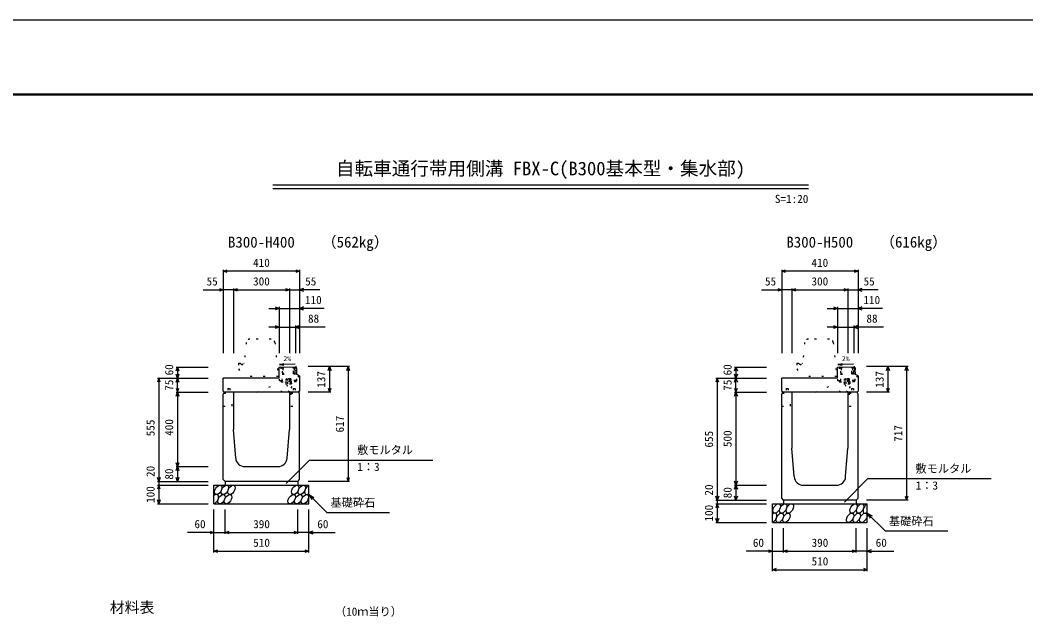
# Model space of a CAD drawing. Units: millimetres, scale not verified. Extents: x -12600 to 12600, y -5940 to 5940.
# Drawn here: x 1403 to 6807, y 2729 to 5940 of the extents above; entities that cross this region are included whole.
import ezdxf
from ezdxf.enums import TextEntityAlignment as Align

# ---------------------------------------------------------------- set-up
doc = ezdxf.new("R2010")
doc.units = ezdxf.units.MM
doc.header["$LTSCALE"] = 40
doc.linetypes.add('DOTTED', pattern=[1.75, 0.25, -1.5])
for name, color, linetype, lineweight in [('0-0_DIM', 7, 'Continuous', 25), ('0-1_Defpoints', 5, 'Continuous', 25), ('0-2_HATCH', 6, 'DOTTED', 25), ('0-5_OUTLINE', 3, 'Continuous', 25), ('0-6_OUTLINE2', 4, 'DOTTED', 25), ('0-7_TXT', 7, 'Continuous', 25), ('0-8_WAKU', 3, 'Continuous', 25)]:
    doc.layers.add(name, color=color, linetype=linetype, lineweight=lineweight)
doc.styles.add('ＭＳ ゴシック', font='')
doc.styles.get('ＭＳ ゴシック').set_extended_font_data('MS Gothic')

msp = doc.modelspace()

# ---------------------------------------------------------------- linework, layer by layer
at = {"layer": '0-0_DIM'}
for p, q in [((2495, 4598.96), (2495, 4151.46)), ((2905, 4598.96), (2905, 4151.46)), ((5495, 4598.96), (5495, 4151.46)), ((5905, 4598.96), (5905, 4151.46)), ((2905, 4591.46), (2495, 4591.46)), ((5905, 4591.46), (5495, 4591.46)), ((2386.62, 4491.46), (2495, 4491.46)), ((2550, 4491.46), (2495, 4491.46)), ((2550, 4498.96), (2550, 4151.46)), ((2550, 4491.46), (2850, 4491.46)), ((2850, 4498.96), (2850, 4151.46)), ((2850, 4491.46), (2905, 4491.46)), ((3013.38, 4491.46), (2905, 4491.46)), ((5386.62, 4491.46), (5495, 4491.46)), ((5550, 4491.46), (5495, 4491.46)), ((5550, 4498.96), (5550, 4151.46)), ((5550, 4491.46), (5850, 4491.46)), ((5850, 4498.96), (5850, 4151.46)), ((5850, 4491.46), (5905, 4491.46)), ((6013.38, 4491.46), (5905, 4491.46)), ((2740, 4391.46), (2795, 4391.46)), ((2795, 4398.96), (2795, 4151.46)), ((2795, 4391.46), (2905, 4391.46)), ((3036.52, 4391.46), (2905, 4391.46)), ((5740, 4391.46), (5795, 4391.46)), ((5795, 4398.96), (5795, 4151.46)), ((5795, 4391.46), (5905, 4391.46)), ((6036.52, 4391.46), (5905, 4391.46)), ((2795, 4291.46), (2740, 4291.46)), ((2795, 4291.46), (2883, 4291.46)), ((2883, 4298.96), (2883, 4151.46)), ((3041.78, 4291.46), (2883, 4291.46)), ((5795, 4291.46), (5740, 4291.46)), ((5795, 4291.46), (5883, 4291.46)), ((5883, 4298.96), (5883, 4151.46)), ((6041.78, 4291.46), (5883, 4291.46)), ((2241.5, 4076.46), (2414, 4076.46)), ((2249, 4076.46), (2249, 4016.46)), ((3173.5, 4078.46), (2951, 4078.46)), ((3066, 4078.46), (3066, 3941.46)), ((3166, 4078.46), (3166, 3461.46)), ((5241.5, 4076.46), (5414, 4076.46)), ((5249, 4076.46), (5249, 4016.46)), ((6173.5, 4078.46), (5951, 4078.46)), ((6066, 4078.46), (6066, 3941.46)), ((6166, 4078.46), (6166, 3361.46)), ((2141.5, 4016.46), (2414, 4016.46)), ((2149, 4016.46), (2149, 3461.46)), ((2249, 3941.46), (2249, 4016.46)), ((5141.5, 4016.46), (5414, 4016.46)), ((5149, 4016.46), (5149, 3361.46)), ((5249, 3941.46), (5249, 4016.46)), ((2241.5, 3941.46), (2414, 3941.46)), ((2249, 3941.46), (2249, 3541.46)), ((3073.5, 3941.46), (2951, 3941.46)), ((5241.5, 3941.46), (5414, 3941.46)), ((5249, 3941.46), (5249, 3441.46)), ((6073.5, 3941.46), (5951, 3941.46)), ((2832.11, 3450.65), (2958.34, 3576.89)), ((2958.34, 3576.89), (3619.81, 3576.89)), ((2241.5, 3541.46), (2414, 3541.46)), ((2249, 3541.46), (2249, 3461.46)), ((2141.5, 3461.46), (2414, 3461.46)), ((2149, 3461.46), (2149, 3441.46)), ((3173.5, 3461.46), (2951, 3461.46)), ((5832.11, 3350.65), (5958.34, 3476.89)), ((5958.34, 3476.89), (6619.81, 3476.89)), ((2141.5, 3441.46), (2414, 3441.46)), ((2149, 3441.46), (2149, 3341.46)), ((5241.5, 3441.46), (5414, 3441.46)), ((5249, 3441.46), (5249, 3361.46)), ((2955, 3391.46), (3050.76, 3295.71)), ((2955, 3391.46), (2980.98, 3376.46)), ((2955, 3391.46), (2970, 3365.48)), ((5141.5, 3361.46), (5414, 3361.46)), ((5149, 3361.46), (5149, 3341.46)), ((6173.5, 3361.46), (5951, 3361.46)), ((2141.5, 3341.46), (2414, 3341.46)), ((2445, 3080.1), (2445, 3311.46)), ((2505, 3180.1), (2505, 3311.46)), ((2895, 3180.1), (2895, 3311.46)), ((2955, 3080.1), (2955, 3311.46)), ((5141.5, 3341.46), (5414, 3341.46)), ((5149, 3341.46), (5149, 3241.46)), ((3050.76, 3295.71), (3388.31, 3295.71)), ((5955, 3291.46), (6050.76, 3195.71)), ((5955, 3291.46), (5980.98, 3276.46)), ((5955, 3291.46), (5970, 3265.48)), ((5141.5, 3241.46), (5414, 3241.46)), ((5445, 2980.1), (5445, 3211.46)), ((5505, 3080.1), (5505, 3211.46)), ((5895, 3080.1), (5895, 3211.46)), ((5955, 2980.1), (5955, 3211.46)), ((6050.76, 3195.71), (6388.31, 3195.71)), ((2445, 3187.6), (2303.21, 3187.6)), ((2445, 3187.6), (2505, 3187.6)), ((2505, 3187.6), (2895, 3187.6)), ((2955, 3187.6), (2895, 3187.6)), ((2955, 3187.6), (3096.79, 3187.6)), ((2445, 3087.6), (2955, 3087.6)), ((5445, 3087.6), (5303.21, 3087.6)), ((5445, 3087.6), (5505, 3087.6)), ((5505, 3087.6), (5895, 3087.6)), ((5955, 3087.6), (5895, 3087.6)), ((5955, 3087.6), (6096.79, 3087.6)), ((5445, 2987.6), (5955, 2987.6))]:
    msp.add_line(p, q, dxfattribs=at)
for points in [[(2516.14, 4583.77), (2495, 4591.46), (2516.14, 4599.16)], [(2883.86, 4599.16), (2905, 4591.46), (2883.86, 4583.77)], [(5516.14, 4583.77), (5495, 4591.46), (5516.14, 4599.16)], [(5883.86, 4599.16), (5905, 4591.46), (5883.86, 4583.77)], [(2473.86, 4499.16), (2495, 4491.46), (2473.86, 4483.77)], [(2571.14, 4483.77), (2550, 4491.46), (2571.14, 4499.16)], [(2828.86, 4499.16), (2850, 4491.46), (2828.86, 4483.77)], [(2926.14, 4499.16), (2905, 4491.46), (2926.14, 4483.77)], [(5473.86, 4499.16), (5495, 4491.46), (5473.86, 4483.77)], [(5571.14, 4483.77), (5550, 4491.46), (5571.14, 4499.16)], [(5828.86, 4499.16), (5850, 4491.46), (5828.86, 4483.77)], [(5926.14, 4499.16), (5905, 4491.46), (5926.14, 4483.77)], [(2773.86, 4399.16), (2795, 4391.46), (2773.86, 4383.77)], [(2926.14, 4399.16), (2905, 4391.46), (2926.14, 4383.77)], [(5773.86, 4399.16), (5795, 4391.46), (5773.86, 4383.77)], [(5926.14, 4399.16), (5905, 4391.46), (5926.14, 4383.77)], [(2773.86, 4299.16), (2795, 4291.46), (2773.86, 4283.77)], [(2904.14, 4299.16), (2883, 4291.46), (2904.14, 4283.77)], [(5773.86, 4299.16), (5795, 4291.46), (5773.86, 4283.77)], [(5904.14, 4299.16), (5883, 4291.46), (5904.14, 4283.77)], [(2241.3, 4055.32), (2249, 4076.46), (2256.7, 4055.32)], [(3058.3, 4057.32), (3066, 4078.46), (3073.7, 4057.32)], [(3158.3, 4057.32), (3166, 4078.46), (3173.7, 4057.32)], [(5241.3, 4055.32), (5249, 4076.46), (5256.7, 4055.32)], [(6058.3, 4057.32), (6066, 4078.46), (6073.7, 4057.32)], [(6158.3, 4057.32), (6166, 4078.46), (6173.7, 4057.32)], [(2156.7, 3995.32), (2149, 4016.46), (2141.3, 3995.32)], [(2256.7, 4037.61), (2249, 4016.46), (2241.3, 4037.61)], [(2241.3, 3995.32), (2249, 4016.46), (2256.7, 3995.32)], [(5156.7, 3995.32), (5149, 4016.46), (5141.3, 3995.32)], [(5256.7, 4037.61), (5249, 4016.46), (5241.3, 4037.61)], [(5241.3, 3995.32), (5249, 4016.46), (5256.7, 3995.32)], [(2241.3, 3962.61), (2249, 3941.46), (2256.7, 3962.61)], [(3058.3, 3962.61), (3066, 3941.46), (3073.7, 3962.61)], [(5241.3, 3962.61), (5249, 3941.46), (5256.7, 3962.61)], [(6058.3, 3962.61), (6066, 3941.46), (6073.7, 3962.61)], [(2241.3, 3920.32), (2249, 3941.46), (2256.7, 3920.32)], [(5241.3, 3920.32), (5249, 3941.46), (5256.7, 3920.32)], [(2256.7, 3562.61), (2249, 3541.46), (2241.3, 3562.61)], [(2241.3, 3520.32), (2249, 3541.46), (2256.7, 3520.32)], [(2156.7, 3482.61), (2149, 3461.46), (2141.3, 3482.61)], [(2256.7, 3482.61), (2249, 3461.46), (2241.3, 3482.61)], [(3158.3, 3482.61), (3166, 3461.46), (3173.7, 3482.61)], [(5256.7, 3462.61), (5249, 3441.46), (5241.3, 3462.61)], [(2156.7, 3420.32), (2149, 3441.46), (2141.3, 3420.32)], [(5241.3, 3420.32), (5249, 3441.46), (5256.7, 3420.32)], [(2156.7, 3362.61), (2149, 3341.46), (2141.3, 3362.61)], [(5156.7, 3382.61), (5149, 3361.46), (5141.3, 3382.61)], [(5256.7, 3382.61), (5249, 3361.46), (5241.3, 3382.61)], [(6158.3, 3382.61), (6166, 3361.46), (6173.7, 3382.61)], [(5156.7, 3320.32), (5149, 3341.46), (5141.3, 3320.32)], [(5156.7, 3262.61), (5149, 3241.46), (5141.3, 3262.61)], [(2423.86, 3195.29), (2445, 3187.6), (2423.86, 3179.9)], [(2526.14, 3179.9), (2505, 3187.6), (2526.14, 3195.29)], [(2873.86, 3195.29), (2895, 3187.6), (2873.86, 3179.9)], [(2976.14, 3195.29), (2955, 3187.6), (2976.14, 3179.9)], [(2466.14, 3079.9), (2445, 3087.6), (2466.14, 3095.29)], [(2933.86, 3095.29), (2955, 3087.6), (2933.86, 3079.9)], [(5423.86, 3095.29), (5445, 3087.6), (5423.86, 3079.9)], [(5526.14, 3079.9), (5505, 3087.6), (5526.14, 3095.29)], [(5873.86, 3095.29), (5895, 3087.6), (5873.86, 3079.9)], [(5976.14, 3095.29), (5955, 3087.6), (5976.14, 3079.9)], [(5466.14, 2979.9), (5445, 2987.6), (5466.14, 2995.29)], [(5933.86, 2995.29), (5955, 2987.6), (5933.86, 2979.9)]]:
    msp.add_lwpolyline(points, dxfattribs=at)
at = {"layer": '0-1_Defpoints'}
msp.add_lwpolyline([(-4200, -5940), (12600, -5940), (12600, 5940), (-4200, 5940)], close=True, dxfattribs=at)
at = {"layer": '0-2_HATCH'}
for p, q in [((2883.93, 3998.28), (2882.28, 4078.26)), ((5883.93, 3998.28), (5882.28, 4078.26)), ((2805.84, 4001.68), (2796.84, 4001.49)), ((2883.8, 4004.28), (2805.82, 4002.68)), ((2812.32, 4002.81), (2811.46, 4044.8)), ((2811.6, 4037.8), (2876.59, 4039.14)), ((2835.5, 4012.66), (2833.04, 4010.74)), ((2833.19, 4003.24), (2833.04, 4010.74)), ((2859.43, 4003.78), (2833.19, 4003.24)), ((2833.43, 4011.09), (2835.5, 4012.66)), ((2856.74, 4013.1), (2835.5, 4012.66)), ((2839.44, 4003.37), (2839.28, 4010.87)), ((2853.19, 4003.65), (2853.03, 4011.15)), ((2858.87, 4011.61), (2856.74, 4013.1)), ((2859.43, 4003.78), (2859.28, 4011.28)), ((2876.44, 4046.14), (2877.31, 4004.15)), ((2883.82, 4003.28), (2889.82, 4003.4)), ((2889.82, 4003.4), (2889.14, 4036.65)), ((5805.84, 4001.68), (5796.84, 4001.49)), ((5883.8, 4004.28), (5805.82, 4002.68)), ((5812.32, 4002.81), (5811.46, 4044.8)), ((5811.6, 4037.8), (5876.59, 4039.14)), ((5835.5, 4012.66), (5833.04, 4010.74)), ((5833.19, 4003.24), (5833.04, 4010.74)), ((5859.43, 4003.78), (5833.19, 4003.24)), ((5833.43, 4011.09), (5835.5, 4012.66)), ((5856.74, 4013.1), (5835.5, 4012.66)), ((5839.44, 4003.37), (5839.28, 4010.87)), ((5853.19, 4003.65), (5853.03, 4011.15)), ((5858.87, 4011.61), (5856.74, 4013.1)), ((5859.43, 4003.78), (5859.28, 4011.28)), ((5876.44, 4046.14), (5877.31, 4004.15)), ((5883.82, 4003.28), (5889.82, 4003.4)), ((5889.82, 4003.4), (5889.14, 4036.65)), ((2829.94, 3997.17), (2862.93, 3997.85)), ((2832.87, 3983.23), (2832.61, 3995.73)), ((2860.58, 3983.8), (2832.87, 3983.23)), ((2839.54, 3995.87), (2839.8, 3983.37)), ((2853.39, 3996.15), (2853.65, 3983.66)), ((2860.32, 3996.3), (2860.58, 3983.8)), ((2862.93, 3997.85), (2862.96, 3996.35)), ((5829.94, 3997.17), (5862.93, 3997.85)), ((5832.87, 3983.23), (5832.61, 3995.73)), ((5860.58, 3983.8), (5832.87, 3983.23)), ((5839.54, 3995.87), (5839.8, 3983.37)), ((5853.39, 3996.15), (5853.65, 3983.66)), ((5860.32, 3996.3), (5860.58, 3983.8)), ((5862.93, 3997.85), (5862.96, 3996.35))]:
    msp.add_line(p, q, dxfattribs=at)
at = {"layer": '0-2_HATCH', "linetype": 'Continuous'}
for p, q in [((2888.6, 4063.02), (2889.14, 4036.65)), ((5888.6, 4063.02), (5889.14, 4036.65))]:
    msp.add_line(p, q, dxfattribs=at)
at = {"layer": '0-2_HATCH'}
for points in [[(2796.84, 4001.49), (2795.3, 4076.48), (2804.3, 4076.66)], [(2804.3, 4076.66), (2805.94, 3996.68), (2883.93, 3998.28)], [(2811.46, 4044.8), (2812.46, 4044.82), (2811.96, 4068.82), (2810.96, 4068.8), (2810.82, 4075.79), (2875.8, 4077.13)], [(2815.82, 4075.9), (2815.96, 4068.9), (2814.96, 4068.88), (2815.45, 4044.88), (2816.45, 4044.9), (2816.6, 4037.91)], [(2871.59, 4039.04), (2871.44, 4046.04), (2872.44, 4046.06), (2871.95, 4070.05), (2870.95, 4070.03), (2870.81, 4077.03)], [(2875.8, 4077.13), (2875.95, 4070.13), (2874.95, 4070.11), (2875.44, 4046.12), (2876.44, 4046.14)], [(2888.6, 4063.02), (2888.28, 4078.39), (2882.28, 4078.26)], [(5796.84, 4001.49), (5795.3, 4076.48), (5804.3, 4076.66)], [(5804.3, 4076.66), (5805.94, 3996.68), (5883.93, 3998.28)], [(5811.46, 4044.8), (5812.46, 4044.82), (5811.96, 4068.82), (5810.96, 4068.8), (5810.82, 4075.79), (5875.8, 4077.13)], [(5815.82, 4075.9), (5815.96, 4068.9), (5814.96, 4068.88), (5815.45, 4044.88), (5816.45, 4044.9), (5816.6, 4037.91)], [(5871.59, 4039.04), (5871.44, 4046.04), (5872.44, 4046.06), (5871.95, 4070.05), (5870.95, 4070.03), (5870.81, 4077.03)], [(5875.8, 4077.13), (5875.95, 4070.13), (5874.95, 4070.11), (5875.44, 4046.12), (5876.44, 4046.14)], [(5888.6, 4063.02), (5888.28, 4078.39), (5882.28, 4078.26)], [(2862.96, 3996.35), (2829.97, 3995.67), (2829.94, 3997.17)], [(5862.96, 3996.35), (5829.97, 3995.67), (5829.94, 3997.17)]]:
    msp.add_lwpolyline(points, dxfattribs=at)
for centre, radius, start, end in [((2836.23, 4007.52), 4.53, 47.57461, 134.78335), ((2846.53, 3992.73), 19.53, 70.56972, 111.78823), ((2856.22, 4007.93), 4.53, 47.57461, 134.78335), ((5836.23, 4007.52), 4.53, 47.57461, 134.78335), ((5846.53, 3992.73), 19.53, 70.56972, 111.78823), ((5856.22, 4007.93), 4.53, 47.57461, 134.78335), ((2846.72, 3983.51), 11, 181.1783, 1.1783), ((5846.72, 3983.51), 11, 181.1783, 1.1783)]:
    msp.add_arc(centre, radius, start, end, dxfattribs=at)
at = {"layer": '0-2_HATCH', "linetype": 'Continuous'}
for centre in [(2467.89, 3416.46), (2503.37, 3416.46), (2538.84, 3416.46), (2881.05, 3416.46), (2916.52, 3416.46), (2484.77, 3366.46), (2520.25, 3366.46), (2862.45, 3366.46), (2897.93, 3366.46), (2933.41, 3366.46), (5467.89, 3316.46), (5503.37, 3316.46), (5538.84, 3316.46), (5881.05, 3316.46), (5916.52, 3316.46), (5484.77, 3266.46), (5520.25, 3266.46), (5862.45, 3266.46), (5897.93, 3266.46), (5933.41, 3266.46)]:
    msp.add_ellipse(centre, major_axis=(14.54, 23.54), ratio=0.5792, dxfattribs=at)
for centre, start_param, end_param in [((2952, 3416.46), 0.6666252, 4.1103269), ((2449.3, 3366.46), 3.7419964, 7.318141), ((5952, 3316.46), 0.6666252, 4.1103269), ((5449.3, 3266.46), 3.7419964, 7.318141)]:
    msp.add_ellipse(centre, major_axis=(14.54, 23.54), ratio=0.5792, start_param=start_param, end_param=end_param, dxfattribs=at)
at = {"layer": '0-5_OUTLINE', "linetype": 'DOTTED'}
for p, q in [((2751.9, 4226.46), (2638.1, 4226.46)), ((5751.9, 4226.46), (5638.1, 4226.46)), ((2618.19, 4208.41), (2607, 4096.46)), ((2771.8, 4208.45), (2790, 4026.46)), ((5618.19, 4208.41), (5607, 4096.46)), ((5771.8, 4208.45), (5790, 4026.46)), ((2577, 4096.46), (2577, 4066.46)), ((2577, 4096.46), (2585, 4096.46)), ((2577, 4066.46), (2600, 4026.46)), ((5577, 4096.46), (5577, 4066.46)), ((5577, 4096.46), (5585, 4096.46)), ((5577, 4066.46), (5600, 4026.46)), ((2790, 4026.46), (2600, 4026.46)), ((5790, 4026.46), (5600, 4026.46))]:
    msp.add_line(p, q, dxfattribs=at)
at = {"layer": '0-5_OUTLINE'}
for p, q in [((2795, 4076.46), (2883, 4078.28)), ((2795, 4016.46), (2795, 4076.46)), ((2883, 4078.28), (2889, 4072.4)), ((2889, 4072.4), (2889, 4063.47)), ((5795, 4076.46), (5883, 4078.28)), ((5795, 4016.46), (5795, 4076.46)), ((5883, 4078.28), (5889, 4072.4)), ((5889, 4072.4), (5889, 4063.47)), ((2495, 3946.46), (2495, 4016.46)), ((2795, 4016.46), (2495, 4016.46)), ((2905, 4028.4), (2880, 4041.4)), ((2905, 4028.4), (2905, 3946.46)), ((5495, 3946.46), (5495, 4016.46)), ((5795, 4016.46), (5495, 4016.46)), ((5905, 4028.4), (5880, 4041.4)), ((5905, 4028.4), (5905, 3946.46)), ((2495, 3946.46), (2500, 3941.46)), ((2900, 3941.46), (2905, 3946.46)), ((5495, 3946.46), (5500, 3941.46)), ((5900, 3941.46), (5905, 3946.46)), ((2500, 3941.46), (2495, 3931.46)), ((2495, 3471.46), (2495, 3931.46)), ((2900, 3941.46), (2500, 3941.46)), ((2550, 3941.46), (2550, 3741.46)), ((2850, 3941.46), (2850, 3741.46)), ((2905, 3931.46), (2900, 3941.46)), ((2905, 3471.46), (2905, 3931.46)), ((5500, 3941.46), (5495, 3931.46)), ((5495, 3371.46), (5495, 3931.46)), ((5900, 3941.46), (5500, 3941.46)), ((5550, 3941.46), (5550, 3641.46)), ((5850, 3941.46), (5850, 3641.46)), ((5905, 3931.46), (5900, 3941.46)), ((5905, 3371.46), (5905, 3931.46)), ((2561.53, 3587.72), (2550, 3741.46)), ((2838.47, 3587.72), (2850, 3741.46)), ((5561.53, 3487.72), (5550, 3641.46)), ((5838.47, 3487.72), (5850, 3641.46)), ((2611.39, 3541.46), (2788.61, 3541.46)), ((2505, 3461.46), (2495, 3471.46)), ((2895, 3461.46), (2505, 3461.46)), ((2505, 3461.46), (2505, 3441.46)), ((2895, 3461.46), (2905, 3471.46)), ((2895, 3461.46), (2895, 3441.46)), ((2445, 3441.46), (2955, 3441.46)), ((2445, 3341.46), (2445, 3441.46)), ((2955, 3341.46), (2955, 3441.46)), ((5611.39, 3441.46), (5788.61, 3441.46)), ((5505, 3361.46), (5495, 3371.46)), ((5895, 3361.46), (5505, 3361.46)), ((5505, 3361.46), (5505, 3341.46)), ((5895, 3361.46), (5905, 3371.46)), ((5895, 3361.46), (5895, 3341.46)), ((2445, 3341.46), (2955, 3341.46)), ((5445, 3341.46), (5955, 3341.46)), ((5445, 3241.46), (5445, 3341.46)), ((5955, 3241.46), (5955, 3341.46)), ((5445, 3241.46), (5955, 3241.46))]:
    msp.add_line(p, q, dxfattribs=at)
at = {"layer": '0-5_OUTLINE', "linetype": 'DOTTED'}
for points in [[(2585, 4096.46), (2595, 4086.46), (2605, 4096.46), (2607, 4096.46)], [(5585, 4096.46), (5595, 4086.46), (5605, 4096.46), (5607, 4096.46)]]:
    msp.add_lwpolyline(points, dxfattribs=at)
at = {"layer": '0-5_OUTLINE'}
for points in [[(2889, 4063.47), (2880, 4053.47), (2880, 4041.4)], [(5889, 4063.47), (5880, 4053.47), (5880, 4041.4)]]:
    msp.add_lwpolyline(points, dxfattribs=at)
at = {"layer": '0-5_OUTLINE', "linetype": 'DOTTED'}
for centre, start, end in [((2638.1, 4206.46), 90, 174.40835), ((2751.9, 4206.46), 4.08463, 90), ((5638.1, 4206.46), 90, 174.40835), ((5751.9, 4206.46), 4.08463, 90)]:
    msp.add_arc(centre, 20, start, end, dxfattribs=at)
at = {"layer": '0-5_OUTLINE'}
for centre, start, end in [((2611.39, 3591.46), 184.28915, 270), ((2788.61, 3591.46), 270, 355.71085), ((5611.39, 3491.46), 184.28915, 270), ((5788.61, 3491.46), 270, 355.71085)]:
    msp.add_arc(centre, 50, start, end, dxfattribs=at)
at = {"layer": '0-6_OUTLINE2'}
for p, q in [((2803.79, 3941.46), (2880, 4041.4)), ((2842.8, 3941.46), (2889.81, 4003.4)), ((2901.33, 4030.31), (2844.19, 3941.46)), ((5803.79, 3941.46), (5880, 4041.4)), ((5842.8, 3941.46), (5889.81, 4003.4)), ((5901.33, 4030.31), (5844.19, 3941.46)), ((2518.5, 3961.96), (2530.5, 3961.96)), ((2518.5, 3961.96), (2518.5, 3936.96)), ((2530.5, 3961.96), (2530.5, 3936.96)), ((2674.57, 3941.46), (2805.94, 3996.68)), ((2869.5, 3961.96), (2881.5, 3961.96)), ((2869.5, 3961.96), (2869.5, 3936.96)), ((2881.5, 3961.96), (2881.5, 3936.96)), ((5518.5, 3961.96), (5530.5, 3961.96)), ((5518.5, 3961.96), (5518.5, 3936.96)), ((5530.5, 3961.96), (5530.5, 3936.96)), ((5674.57, 3941.46), (5805.94, 3996.68)), ((5869.5, 3961.96), (5881.5, 3961.96)), ((5869.5, 3961.96), (5869.5, 3936.96)), ((5881.5, 3961.96), (5881.5, 3936.96)), ((2497.75, 3936.96), (2542, 3936.96)), ((2858, 3936.96), (2902.25, 3936.96)), ((2858, 3936.96), (2858, 3866.46)), ((5497.75, 3936.96), (5542, 3936.96)), ((5858, 3936.96), (5902.25, 3936.96)), ((5858, 3936.96), (5858, 3866.46)), ((2858, 3866.46), (2905, 3866.46)), ((5858, 3866.46), (5905, 3866.46))]:
    msp.add_line(p, q, dxfattribs=at)
for points in [[(2495, 3866.46), (2542, 3866.46), (2542, 3936.96)], [(5495, 3866.46), (5542, 3866.46), (5542, 3936.96)]]:
    msp.add_lwpolyline(points, dxfattribs=at)
at = {"layer": '0-7_TXT'}
for p, q in [((2761.64, 5054.39), (5638.36, 5054.39)), ((2761.64, 5035.19), (5638.36, 5035.19)), ((2796.72, 4090.4), (2820.44, 4086.72)), ((5796.72, 4090.4), (5820.44, 4086.72))]:
    msp.add_line(p, q, dxfattribs=at)
for points in [[(2881.28, 4092.14), (2796.72, 4090.4), (2820.26, 4095.05)], [(5881.28, 4092.14), (5796.72, 4090.4), (5820.26, 4095.05)]]:
    msp.add_lwpolyline(points, dxfattribs=at)
at = {"layer": '0-8_WAKU', "lineweight": 50}
msp.add_lwpolyline([(-3800, -5540), (12200, -5540), (12200, 5540), (-3800, 5540)], close=True, dxfattribs=at)

# ---------------------------------------------------------------- texts
at = {"layer": '0-0_DIM', "style": 'ＭＳ ゴシック'}
for s, p in [('410', (2655, 4601.46)), ('410', (5655, 4601.46)), ('55', (2405.16, 4501.46)), ('300', (2655, 4501.46)), ('55', (2934.84, 4501.46)), ('55', (5405.16, 4501.46)), ('300', (5655, 4501.46)), ('55', (5934.84, 4501.46)), ('110', (2934.02, 4401.46)), ('110', (5934.02, 4401.46)), ('88', (2950.19, 4301.46)), ('88', (5950.19, 4301.46)), ('敷モルタル', (3213.94, 3595.62)), ('1：3', (3214.94, 3504.93)), ('敷モルタル', (6213.94, 3495.62)), ('1：3', (6214.94, 3404.93)), ('基礎砕石', (3071.32, 3312.88)), ('60', (2340, 3197.6)), ('390', (2655.53, 3197.6)), ('60', (3000, 3197.6)), ('基礎砕石', (6071.32, 3212.88)), ('510', (2655.53, 3097.6)), ('60', (5340, 3097.6)), ('390', (5655.53, 3097.6)), ('60', (6000, 3097.6)), ('510', (5655.53, 2997.6))]:
    msp.add_text(s, height=43.99, dxfattribs=at).set_placement(p, align=Align.BOTTOM_LEFT)
for s, p in [('60', (2239, 4031.46)), ('60', (5239, 4031.46)), ('75', (2239, 3948.96)), ('137', (3056, 3964.96)), ('75', (5239, 3948.96)), ('137', (6056, 3964.96)), ('555', (2139, 3704.46)), ('400', (2239, 3706.96)), ('617', (3156, 3724.96)), ('655', (5139, 3643.96)), ('500', (5239, 3646.46)), ('717', (6156, 3674.96)), ('20', (2139, 3485.78)), ('80', (2239, 3471.46)), ('100', (2139, 3346.46)), ('20', (5139, 3385.78)), ('80', (5239, 3371.46)), ('100', (5139, 3246.46))]:
    msp.add_text(s, height=43.99, rotation=90, dxfattribs=at).set_placement(p, align=Align.BOTTOM_LEFT)
at = {"layer": '0-7_TXT', "style": 'ＭＳ ゴシック'}
for s, height, p in [('自転車通行帯用側溝 FBX-C(B300基本型・集水部)', 73.31, (3100, 5084.39)), ('S', 43.99, (5458.36, 4944.39)), ('=', 43.99, (5488.36, 4944.39)), ('1', 43.99, (5518.36, 4944.39)), (':', 43.99, (5548.36, 4944.39)), ('2', 43.99, (5578.36, 4944.39)), ('0', 43.99, (5608.36, 4944.39)), ('B300-H400', 58.65, (2520, 4700.44)), ('（562kg）', 58.65, (3023.7, 4700.84)), ('B300-H500', 58.65, (5520, 4700.44)), ('（616kg）', 58.65, (6023.7, 4700.84)), ('2%', 26.39, (2818.18, 4100.21)), ('2%', 26.39, (5818.18, 4100.21)), ('材料表', 58.65, (1885, 2738.36)), ('（10ｍ当り）', 43.99, (3095, 2727.36))]:
    msp.add_text(s, height=height, dxfattribs=at).set_placement(p, align=Align.BOTTOM_LEFT)

doc.saveas('drawing.dxf')
